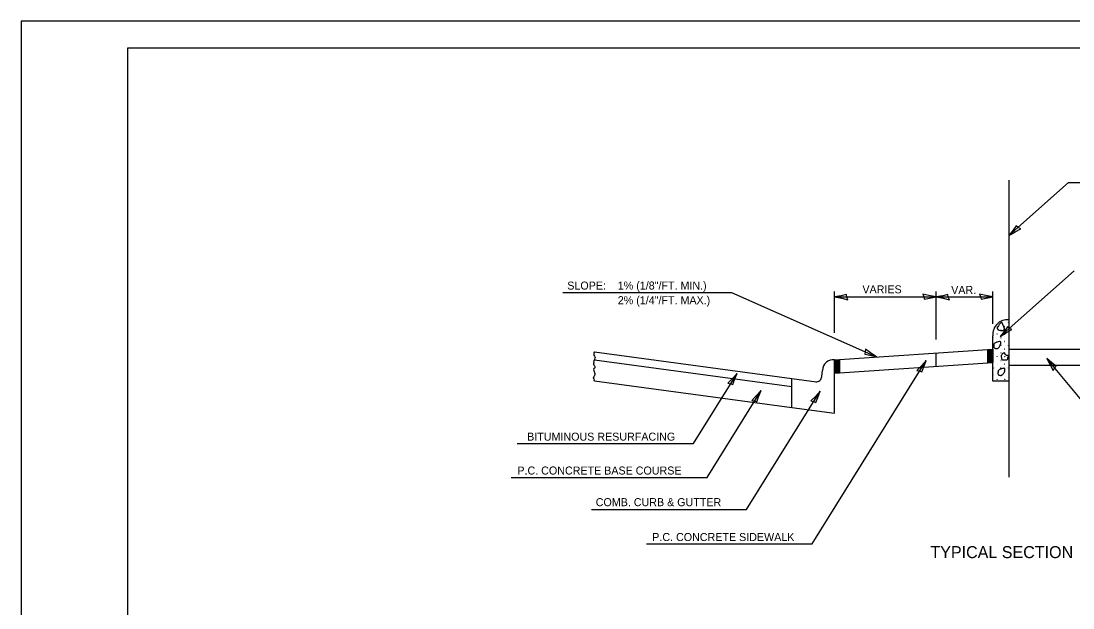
# Model space of a CAD drawing. Extents: x 101355 to 102035, y 99985 to 100425.
# Drawn here: x 101355.3 to 101749.5, y 100205.5 to 100425.5 of the extents above; entities that cross this region are included whole.
import ezdxf

# ---------------------------------------------------------------- set-up
doc = ezdxf.new("R2010")
doc.units = 0
for name, color, linetype in [('Design_PR_Back of Gutter or Curb line', 7, 'Continuous'), ('Design_PR_Roadway Dimensions', 7, 'Continuous'), ('Design_PR_Roadway Notes', 7, 'Continuous'), ('Design_PR_Sidewalk', 7, 'Continuous'), ('Level 11', 7, 'Continuous'), ('Level 29', 7, 'Continuous'), ('Level 43', 7, 'Continuous'), ('Level 53', 7, 'Continuous'), ('ROW_PR ROW Line', 7, 'Continuous'), ('Sheets_50 Reference Boundary', 7, 'Continuous'), ('Sheets_General Details', 7, 'Continuous'), ('Sheets_Printer Plotting Border', 7, 'Continuous'), ('Stage_Construction Traffic Control', 7, 'Continuous'), ('Topo_Sidewalk', 7, 'Continuous')]:
    doc.layers.add(name, color=color, linetype=linetype)

msp = doc.modelspace()

# ---------------------------------------------------------------- linework, layer by layer
at = {"layer": 'Design_PR_Back of Gutter or Curb line'}
for p, q in [((101660.16, 100278.5), (101660.16, 100298.5)), ((101655.35, 100292.28), (101655.62, 100294.53)), ((101644.16, 100280.66), (101644.16, 100291.5)), ((101644.16, 100291.5), (101653.35, 100290.26)), ((101644.16, 100280.66), (101660.16, 100278.5))]:
    msp.add_line(p, q, dxfattribs=at)
for centre, radius, start, end in [((101659.62, 100294.54), 4, 82.3034, 180), ((101653.35, 100292.28), 2, 262.3029, 0)]:
    msp.add_arc(centre, radius, start, end, dxfattribs=at)
at = {"layer": 'Design_PR_Roadway Notes'}
for p, q in [((101747.87, 100364.97), (101725.49, 100345.11)), ((101747.87, 100364.97), (101804.89, 100364.97)), ((101749.92, 100331.87), (101722.22, 100307.28)), ((101558.36, 100323.73), (101621.6, 100323.73)), ((101621.6, 100323.73), (101675.84, 100299.56)), ((101651.83, 100229.49), (101694.54, 100298.23)), ((101764.47, 100269.13), (101739.69, 100299)), ((101607.31, 100267.12), (101623.64, 100293.41)), ((101612.41, 100254.41), (101632.64, 100286.98)), ((101627.2, 100242.33), (101654.81, 100286.76)), ((101541.21, 100267.12), (101607.31, 100267.12)), ((101538.92, 100254.41), (101612.41, 100254.41)), ((101569.11, 100242.33), (101627.2, 100242.33)), ((101589.69, 100229.49), (101651.83, 100229.49))]:
    msp.add_line(p, q, dxfattribs=at)
for points in [[(101729.92, 100347.64), (101728.98, 100348.09), (101728.25, 100348.68), (101727.07, 100347.09), (101725.49, 100345.11), (101727.81, 100346.52)], [(101726.66, 100309.82), (101725.71, 100310.27), (101724.98, 100310.85), (101723.8, 100309.27), (101722.22, 100307.28), (101724.54, 100308.69)], [(101671.7, 100302.55), (101671.68, 100301.51), (101671.45, 100300.6), (101673.38, 100300.18), (101675.84, 100299.56), (101673.6, 100301.09)], [(101691.01, 100294.54), (101692.04, 100294.37), (101692.91, 100294.02), (101693.59, 100295.88), (101694.54, 100298.23), (101692.72, 100296.22)], [(101742.07, 100294.49), (101742.55, 100295.42), (101743.16, 100296.12), (101741.62, 100297.36), (101739.69, 100299), (101741.02, 100296.64)], [(101620.11, 100289.72), (101621.14, 100289.55), (101622.01, 100289.2), (101622.69, 100291.06), (101623.64, 100293.41), (101621.82, 100291.4)], [(101629.12, 100283.29), (101630.15, 100283.13), (101631.01, 100282.77), (101631.69, 100284.63), (101632.64, 100286.98), (101630.82, 100284.97)], [(101651.28, 100283.07), (101652.31, 100282.91), (101653.18, 100282.56), (101653.86, 100284.41), (101654.81, 100286.76), (101652.99, 100284.75)]]:
    msp.add_lwpolyline(points, close=True, dxfattribs=at)
at = {"layer": 'Design_PR_Sidewalk'}
for p, q in [((101725.49, 100313.45), (101725.49, 100290.46)), ((101719.49, 100290.51), (101719.49, 100307.51)), ((101660.16, 100298.5), (101719.49, 100302.52)), ((101698.2, 100296.07), (101698.2, 100301.08)), ((101660.16, 100293.49), (101719.49, 100297.51)), ((101725.49, 100290.51), (101719.49, 100290.51))]:
    msp.add_line(p, q, dxfattribs=at)
msp.add_arc((101725.01, 100308), 5.54, 84.9857, 185.0141, dxfattribs=at)
at = {"layer": 'Level 11'}
for points in [[(101722.67, 100312.57), (101722.08, 100312.01), (101721.37, 100310.91), (101721.05, 100310.23), (101723.83, 100309.82), (101723.38, 100311.37), (101722.76, 100312.55), (101722.65, 100312.6)], [(101721.97, 100305.33), (101721.08, 100305.15), (101720.68, 100305), (101720.17, 100304.72), (101719.88, 100304.37), (101719.9, 100303.92), (101719.81, 100303.23), (101719.99, 100302.93), (101720.47, 100302.75), (101721.02, 100302.74), (101721.47, 100302.9), (101721.84, 100303.28), (101722.16, 100303.76), (101722.38, 100304.34), (101722.45, 100304.72), (101722.45, 100305.12), (101722.2, 100305.38), (101722, 100305.36)], [(101723.96, 100301.16), (101723.13, 100300.77), (101722.88, 100300.39), (101722.55, 100299.79), (101722.7, 100299.36), (101722.88, 100298.68), (101723.63, 100298.45), (101724.35, 100298.43), (101724.92, 100298.57), (101725.13, 100299.2), (101725.37, 100299.95), (101724.53, 100300.16), (101723.96, 100301.12)], [(101723.52, 100295.28), (101722.63, 100295.1), (101722.23, 100294.96), (101721.72, 100294.67), (101721.43, 100294.33), (101721.45, 100293.87), (101721.36, 100293.19), (101721.54, 100292.89), (101722.02, 100292.71), (101722.57, 100292.69), (101723.02, 100292.85), (101723.39, 100293.23), (101723.71, 100293.71), (101723.93, 100294.3), (101724, 100294.67), (101724, 100295.08), (101723.75, 100295.33), (101723.55, 100295.31)]]:
    msp.add_spline(points, degree=3, dxfattribs=at)
at = {"layer": 'Level 29'}
for p, q in [((101570.16, 100301.5), (101644.16, 100291.5)), ((101570.16, 100298.48), (101644.16, 100288.47)), ((101570.16, 100290.66), (101644.16, 100280.66))]:
    msp.add_line(p, q, dxfattribs=at)
msp.add_lwpolyline([(101570.16, 100301.5), (101570, 100301.06), (101569.94, 100300.92), (101569.94, 100300.67), (101569.97, 100300.23), (101570.16, 100299.92), (101570.37, 100299.66), (101570.48, 100299.32), (101570.34, 100299.03), (101570.22, 100298.87), (101570.31, 100298.64), (101570.16, 100298.48), (101569.97, 100298.18), (101569.91, 100297.92), (101569.88, 100297.67), (101569.97, 100297.44), (101569.94, 100297.24), (101569.88, 100297.13), (101569.82, 100296.66), (101569.94, 100296.61), (101570.05, 100296.5), (101570.11, 100296.44), (101570.34, 100295.93), (101570.4, 100295.72), (101570.28, 100295.55), (101570.14, 100295.41), (101570.05, 100295.33), (101569.97, 100295.27), (101569.8, 100294.89), (101569.8, 100294.84), (101569.91, 100294.44), (101569.94, 100294.35), (101570.05, 100294.07), (101570.19, 100293.78), (101570.25, 100293.61), (101570.34, 100293.44), (101570.37, 100293.24), (101570.34, 100293.04), (101570.25, 100292.64), (101570.11, 100292.41), (101569.97, 100292.18), (101569.74, 100291.79), (101569.74, 100291.64), (101569.77, 100291.61), (101570.05, 100291.16), (101570, 100290.9), (101570, 100290.75), (101570.16, 100290.66)], dxfattribs=at)
at = {"layer": 'Level 43'}
for p, q in [((101660.16, 100308.62), (101660.16, 100324.09)), ((101660.16, 100322.09), (101698.2, 100322.09)), ((101698.2, 100306.08), (101698.2, 100324.09)), ((101698.2, 100322.09), (101719.49, 100322.09)), ((101719.49, 100312.01), (101719.49, 100324.09))]:
    msp.add_line(p, q, dxfattribs=at)
for points in [[(101665.16, 100321.04), (101664.75, 100322), (101664.59, 100322.93), (101662.66, 100322.52), (101660.16, 100322.09), (101662.83, 100321.6)], [(101693.21, 100323.14), (101693.61, 100322.18), (101693.77, 100321.25), (101695.7, 100321.66), (101698.2, 100322.09), (101695.54, 100322.58)], [(101703.2, 100321.04), (101702.8, 100322), (101702.64, 100322.93), (101700.7, 100322.52), (101698.2, 100322.09), (101700.87, 100321.6)], [(101714.49, 100323.14), (101714.9, 100322.18), (101715.06, 100321.25), (101716.99, 100321.66), (101719.49, 100322.09), (101716.83, 100322.58)]]:
    msp.add_lwpolyline(points, close=True, dxfattribs=at)
at = {"layer": 'Level 53'}
for centre in [(101719.69, 100309.58), (101721.1, 100310.99), (101722.52, 100312.41), (101722.52, 100309.58), (101723.93, 100310.99), (101725.34, 100312.41), (101725.34, 100309.58), (101719.69, 100306.75), (101721.1, 100308.16), (101721.1, 100305.34), (101722.52, 100306.75), (101723.93, 100308.16), (101723.93, 100305.34), (101725.34, 100306.75), (101719.69, 100303.92), (101719.69, 100301.09), (101721.1, 100302.51), (101722.52, 100303.92), (101722.52, 100301.09), (101723.93, 100302.51), (101725.34, 100303.92), (101725.34, 100301.09), (101719.69, 100298.26), (101721.1, 100299.68), (101721.1, 100296.85), (101722.52, 100298.26), (101723.93, 100299.68), (101723.93, 100296.85), (101725.34, 100298.26), (101719.69, 100295.44), (101721.1, 100294.02), (101722.52, 100295.44), (101723.93, 100294.02), (101725.34, 100295.44), (101719.69, 100292.61), (101721.1, 100291.19), (101722.52, 100292.61), (101723.93, 100291.19), (101725.34, 100292.61)]:
    msp.add_circle(centre, 0.02, dxfattribs=at)
at = {"layer": 'ROW_PR ROW Line'}
msp.add_line((101725.49, 100365.86), (101725.49, 100254.54), dxfattribs=at)
at = {"layer": 'Sheets_50 Reference Boundary'}
msp.add_lwpolyline([(101395.28, 100415.48), (102025.28, 100415.48), (102025.28, 100015.48), (101395.28, 100015.48)], close=True, dxfattribs=at)
at = {"layer": 'Sheets_General Details'}
for p, q in [((101355.28, 100425.48), (101355.28, 99985.48)), ((102035.28, 100425.48), (101355.28, 100425.48))]:
    msp.add_line(p, q, dxfattribs=at)
msp.add_lwpolyline([(101395.28, 100415.48), (102025.28, 100415.48), (102025.28, 99995.48), (101395.28, 99995.48)], close=True, dxfattribs=at)
at = {"layer": 'Sheets_Printer Plotting Border'}
msp.add_lwpolyline([(101355.28, 99985.48), (102035.28, 99985.48), (102035.28, 100425.48), (101355.28, 100425.48)], close=True, dxfattribs=at)
at = {"layer": 'Stage_Construction Traffic Control'}
for p, q in [((101717.49, 100302.39), (101717.49, 100297.38)), ((101717.54, 100302.39), (101717.54, 100297.38)), ((101717.57, 100302.39), (101717.57, 100297.38)), ((101717.61, 100302.39), (101717.61, 100297.38)), ((101717.66, 100302.4), (101717.66, 100297.39)), ((101717.69, 100302.4), (101717.69, 100297.39)), ((101717.73, 100302.4), (101717.73, 100297.39)), ((101717.78, 100302.41), (101717.78, 100297.4)), ((101717.81, 100302.41), (101717.81, 100297.4)), ((101717.85, 100302.41), (101717.85, 100297.4)), ((101717.9, 100302.41), (101717.9, 100297.4)), ((101717.93, 100302.42), (101717.93, 100297.41)), ((101717.97, 100302.42), (101717.97, 100297.41)), ((101718.02, 100302.42), (101718.02, 100297.41)), ((101718.05, 100302.42), (101718.05, 100297.41)), ((101718.09, 100302.43), (101718.09, 100297.42)), ((101718.14, 100302.43), (101718.14, 100297.42)), ((101718.17, 100302.43), (101718.17, 100297.42)), ((101718.21, 100302.44), (101718.21, 100297.43)), ((101718.26, 100302.44), (101718.26, 100297.43)), ((101718.29, 100302.44), (101718.29, 100297.43)), ((101718.33, 100302.44), (101718.33, 100297.43)), ((101718.38, 100302.45), (101718.38, 100297.44)), ((101718.41, 100302.45), (101718.41, 100297.44)), ((101718.45, 100302.45), (101718.45, 100297.44)), ((101718.5, 100302.45), (101718.5, 100297.44)), ((101718.53, 100302.45), (101718.53, 100297.44)), ((101718.57, 100302.46), (101718.57, 100297.45)), ((101718.62, 100302.46), (101718.62, 100297.45)), ((101718.65, 100302.47), (101718.65, 100297.46)), ((101718.69, 100302.47), (101718.69, 100297.46)), ((101718.74, 100302.47), (101718.74, 100297.46)), ((101718.77, 100302.47), (101718.77, 100297.46)), ((101718.81, 100302.48), (101718.81, 100297.47)), ((101718.86, 100302.48), (101718.86, 100297.47)), ((101718.89, 100302.48), (101718.89, 100297.47)), ((101718.93, 100302.48), (101718.93, 100297.47)), ((101718.98, 100302.48), (101718.98, 100297.47)), ((101719.01, 100302.49), (101719.01, 100297.48)), ((101719.05, 100302.49), (101719.05, 100297.48)), ((101719.1, 100302.5), (101719.1, 100297.49)), ((101719.13, 100302.5), (101719.13, 100297.49)), ((101719.17, 100302.5), (101719.17, 100297.49)), ((101719.22, 100302.5), (101719.22, 100297.49)), ((101719.25, 100302.51), (101719.25, 100297.5)), ((101719.29, 100302.51), (101719.29, 100297.5)), ((101719.34, 100302.51), (101719.34, 100297.5)), ((101719.37, 100302.51), (101719.37, 100297.5)), ((101719.41, 100302.51), (101719.41, 100297.5)), ((101719.46, 100302.52), (101719.46, 100297.51)), ((101660.16, 100293.63), (101660.16, 100298.5)), ((101660.19, 100293.49), (101660.19, 100298.5)), ((101660.24, 100293.5), (101660.24, 100298.51)), ((101660.28, 100293.5), (101660.28, 100298.51)), ((101660.31, 100293.5), (101660.31, 100298.51)), ((101660.36, 100293.5), (101660.36, 100298.51)), ((101660.4, 100293.51), (101660.4, 100298.52)), ((101660.43, 100293.51), (101660.43, 100298.52)), ((101660.48, 100293.51), (101660.48, 100298.52)), ((101660.52, 100293.51), (101660.52, 100298.52)), ((101660.55, 100293.52), (101660.55, 100298.53)), ((101660.6, 100293.52), (101660.6, 100298.53)), ((101660.64, 100293.52), (101660.64, 100298.53)), ((101660.67, 100293.53), (101660.67, 100298.54)), ((101660.72, 100293.53), (101660.72, 100298.54)), ((101660.76, 100293.53), (101660.76, 100298.54)), ((101660.79, 100293.53), (101660.79, 100298.54)), ((101660.84, 100293.54), (101660.84, 100298.55)), ((101660.88, 100293.54), (101660.88, 100298.55)), ((101660.91, 100293.54), (101660.91, 100298.55)), ((101660.96, 100293.54), (101660.96, 100298.55)), ((101661, 100293.54), (101661, 100298.55)), ((101661.03, 100293.55), (101661.03, 100298.56)), ((101661.08, 100293.55), (101661.08, 100298.56)), ((101661.12, 100293.56), (101661.12, 100298.57)), ((101661.15, 100293.56), (101661.15, 100298.57)), ((101661.2, 100293.56), (101661.2, 100298.57)), ((101661.24, 100293.56), (101661.24, 100298.57)), ((101661.27, 100293.57), (101661.27, 100298.58)), ((101661.32, 100293.57), (101661.32, 100298.58)), ((101661.36, 100293.57), (101661.36, 100298.58)), ((101661.39, 100293.57), (101661.39, 100298.58)), ((101661.44, 100293.57), (101661.44, 100298.58)), ((101661.48, 100293.58), (101661.48, 100298.59)), ((101661.51, 100293.58), (101661.51, 100298.59)), ((101661.56, 100293.59), (101661.56, 100298.6)), ((101661.6, 100293.59), (101661.6, 100298.6)), ((101661.63, 100293.59), (101661.63, 100298.6)), ((101661.68, 100293.59), (101661.68, 100298.6)), ((101661.72, 100293.6), (101661.72, 100298.61)), ((101661.75, 100293.6), (101661.75, 100298.61)), ((101661.8, 100293.6), (101661.8, 100298.61)), ((101661.84, 100293.6), (101661.84, 100298.61)), ((101661.87, 100293.6), (101661.87, 100298.61)), ((101661.92, 100293.61), (101661.92, 100298.62)), ((101661.96, 100293.61), (101661.96, 100298.62)), ((101661.99, 100293.62), (101661.99, 100298.63)), ((101662.04, 100293.62), (101662.04, 100298.63)), ((101662.08, 100293.62), (101662.08, 100298.63)), ((101662.11, 100293.62), (101662.11, 100298.63)), ((101662.16, 100293.63), (101662.16, 100298.64))]:
    msp.add_line(p, q, dxfattribs=at)
at = {"layer": 'Topo_Sidewalk'}
for p, q in [((101725.49, 100302.5), (101766.15, 100302.5)), ((101725.49, 100296.5), (101766.15, 100296.5))]:
    msp.add_line(p, q, dxfattribs=at)

# ---------------------------------------------------------------- texts
at = {"layer": 'Design_PR_Roadway Dimensions'}
for s, p in [('VARIES', (101670.6, 100323.41)), ('VAR.', (101703.87, 100323.18))]:
    msp.add_text(s, height=3, dxfattribs=at).set_placement(p)
at = {"layer": 'Design_PR_Roadway Notes'}
for s, height, p in [('SLOPE:', 3, (101559.99, 100324.82)), ('1% (1/8"/FT. MIN.) ', 3, (101578.92, 100324.85)), ('2% (1/4"/FT. MAX.)', 3, (101578.92, 100319.35)), ('BITUMINOUS RESURFACING', 3, (101544.95, 100268.2)), ('P.C. CONCRETE BASE COURSE', 3, (101541.29, 100255.5)), ('COMB. CURB & GUTTER', 3, (101570.66, 100243.64)), ('P.C. CONCRETE SIDEWALK', 3, (101591.84, 100230.57)), ('TYPICAL SECTION', 4.5, (101696.08, 100224.16))]:
    msp.add_text(s, height=height, dxfattribs=at).set_placement(p)

doc.saveas('drawing.dxf')
